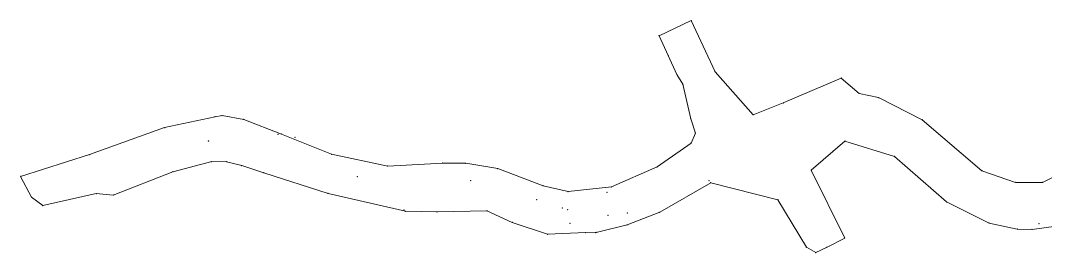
# Model space of a CAD drawing. Header units: millimetres. Extents: x 516689 to 517365, y 4400055 to 4400539.
# Drawn here: x 516689.3 to 516768.2, y 4400475 to 4400492.8 of the extents above; entities that cross this region are included whole.
import ezdxf

# ---------------------------------------------------------------- set-up
doc = ezdxf.new("R2010")
doc.units = ezdxf.units.MM
doc.layers.add('415', color=172, linetype='Continuous', lineweight=0)

msp = doc.modelspace()

# ---------------------------------------------------------------- linework, layer by layer
at = {"layer": '415', "lineweight": 0}
for p, q in [((516740.974, 4400492.817, 416.5), (516738.488, 4400491.645, 416.5)), ((516742.804, 4400488.874, 416.5), (516740.974, 4400492.817, 416.5)), ((516738.488, 4400491.645, 416.5), (516739.203, 4400490.112, 416.5)), ((516739.203, 4400490.112, 416.5), (516739.868, 4400488.649, 416.5)), ((516745.74, 4400485.567, 416.5), (516742.804, 4400488.874, 416.5)), ((516739.868, 4400488.649, 416.5), (516740.323, 4400487.906, 416.5)), ((516752.517, 4400488.378, 416.3), (516748.053, 4400486.467, 416.3)), ((516753.885, 4400487.2, 416.3), (516752.517, 4400488.378, 416.3)), ((516740.323, 4400487.906, 416.5), (516740.933, 4400485.251, 416.5)), ((516755.37, 4400486.885, 416.3), (516753.885, 4400487.2, 416.3)), ((516748.053, 4400486.467, 416.3), (516745.74, 4400485.567, 416.5)), ((516758.746, 4400485.179, 416.3), (516755.37, 4400486.885, 416.3)), ((516704.317, 4400485.409, 416.5), (516700.432, 4400484.58, 416.5)), ((516704.86, 4400485.492, 416.5), (516704.317, 4400485.409, 416.5)), ((516706.529, 4400485.201, 416.5), (516704.86, 4400485.492, 416.5)), ((516709.442, 4400484.072, 416.5), (516706.529, 4400485.201, 416.5)), ((516740.933, 4400485.251, 416.5), (516741.285, 4400484.154, 416.5)), ((516763.342, 4400481.257, 416.3), (516758.746, 4400485.179, 416.3)), ((516700.432, 4400484.58, 416.5), (516694.663, 4400482.502, 416.5)), ((516713.283, 4400482.527, 416.5), (516709.442, 4400484.072, 416.5)), ((516741.285, 4400484.154, 416.5), (516740.952, 4400483.384, 416.5)), ((516740.952, 4400483.384, 416.5), (516738.337, 4400481.54, 416.5)), ((516750.201, 4400481.296, 416.5), (516752.792, 4400483.538, 416.3)), ((516752.792, 4400483.538, 416.3), (516756.617, 4400482.359, 416.3)), ((516694.663, 4400482.502, 416.5), (516689.34, 4400480.811, 416.5)), ((516717.612, 4400481.605, 416.5), (516713.283, 4400482.527, 416.5)), ((516701.071, 4400481.168, 416.5), (516704.063, 4400481.951, 416.5)), ((516704.063, 4400481.951, 416.5), (516705.198, 4400481.945, 416.5)), ((516705.198, 4400481.945, 416.5), (516706.373, 4400481.647, 416.5)), ((516706.373, 4400481.647, 416.5), (516708.063, 4400481.103, 416.5)), ((516721.843, 4400481.839, 416.5), (516717.612, 4400481.605, 416.5)), ((516723.616, 4400481.829, 416.5), (516721.843, 4400481.839, 416.5)), ((516726.074, 4400481.417, 416.5), (516723.616, 4400481.829, 416.5)), ((516756.617, 4400482.359, 416.3), (516760.626, 4400478.854, 416.3)), ((516689.34, 4400480.811, 416.5), (516690.188, 4400479.214, 416.5)), ((516696.478, 4400479.379, 416.5), (516701.071, 4400481.168, 416.5)), ((516708.063, 4400481.103, 416.5), (516713.011, 4400479.508, 416.5)), ((516729.564, 4400480.095, 416.5), (516726.074, 4400481.417, 416.5)), ((516738.337, 4400481.54, 416.5), (516734.827, 4400480.009, 416.5)), ((516752.785, 4400476.072, 416.5), (516750.201, 4400481.296, 416.5)), ((516765.93, 4400480.352, 416.3), (516763.342, 4400481.257, 416.3)), ((516769.287, 4400480.997, 416), (516768.012, 4400480.356, 416.3)), ((516731.486, 4400479.644, 416.5), (516729.564, 4400480.095, 416.5)), ((516738.538, 4400478.061, 416.5), (516742.465, 4400480.326, 416.5)), ((516742.465, 4400480.326, 416.5), (516747.639, 4400479.024, 416.5)), ((516768.012, 4400480.356, 416.3), (516765.93, 4400480.352, 416.3)), ((516691.054, 4400478.574, 416.5), (516695.166, 4400479.493, 416.5)), ((516695.166, 4400479.493, 416.5), (516696.478, 4400479.379, 416.5)), ((516713.011, 4400479.508, 416.5), (516718.962, 4400478.139, 416.5)), ((516734.827, 4400480.009, 416.5), (516731.486, 4400479.644, 416.5)), ((516690.188, 4400479.214, 416.5), (516691.054, 4400478.574, 416.5)), ((516747.639, 4400479.024, 416.5), (516749.83, 4400475.36, 416.5)), ((516760.626, 4400478.854, 416.3), (516763.897, 4400477.229, 416.3)), ((516718.962, 4400478.139, 416.5), (516721.39, 4400478.077, 416.5)), ((516721.39, 4400478.077, 416.5), (516725.24, 4400478.172, 416.5)), ((516725.24, 4400478.172, 416.5), (516727.19, 4400477.278, 416.5)), ((516736.027, 4400477.08, 416.5), (516738.538, 4400478.061, 416.5)), ((516727.19, 4400477.278, 416.5), (516729.912, 4400476.364, 416.5)), ((516733.661, 4400476.503, 416.5), (516736.027, 4400477.08, 416.5)), ((516763.897, 4400477.229, 416.3), (516766.066, 4400476.76, 416.3)), ((516767.207, 4400476.729, 416.3), (516770.944, 4400477.256, 416)), ((516729.912, 4400476.364, 416.5), (516732.853, 4400476.486, 416.5)), ((516732.853, 4400476.486, 416.5), (516733.596, 4400476.483, 416.5)), ((516733.596, 4400476.483, 416.5), (516733.661, 4400476.503, 416.5)), ((516766.066, 4400476.76, 416.3), (516767.207, 4400476.729, 416.3)), ((516749.83, 4400475.36, 416.5), (516750.554, 4400474.958, 416.5)), ((516750.554, 4400474.958, 416.5), (516751.373, 4400475.351, 416.5)), ((516751.373, 4400475.351, 416.5), (516752.785, 4400476.072, 416.5))]:
    msp.add_line(p, q, dxfattribs=at)
for p in [(516740.974, 4400492.817, 416.5), (516738.488, 4400491.645, 416.5), (516739.203, 4400490.112, 416.5), (516742.804, 4400488.874, 416.5), (516739.868, 4400488.649, 416.5), (516752.517, 4400488.378, 416.3), (516740.323, 4400487.906, 416.5), (516753.885, 4400487.2, 416.3), (516748.053, 4400486.467, 416.3), (516755.37, 4400486.885, 416.3), (516745.74, 4400485.567, 416.5), (516704.317, 4400485.409, 416.5), (516704.317, 4400485.409, 416.5), (516704.317, 4400485.409, 416.5), (516704.317, 4400485.409, 416.5), (516704.317, 4400485.409, 416.5), (516704.317, 4400485.409, 416.5), (516704.86, 4400485.492, 416.5), (516704.86, 4400485.492, 416.5), (516704.86, 4400485.492, 416.5), (516704.86, 4400485.492, 416.5), (516704.86, 4400485.492, 416.5), (516704.86, 4400485.492, 416.5), (516706.529, 4400485.201, 416.5), (516706.529, 4400485.201, 416.5), (516706.529, 4400485.201, 416.5), (516706.529, 4400485.201, 416.5), (516706.529, 4400485.201, 416.5), (516706.529, 4400485.201, 416.5), (516740.933, 4400485.251, 416.5), (516758.746, 4400485.179, 416.3), (516700.432, 4400484.58, 416.5), (516700.432, 4400484.58, 416.5), (516700.432, 4400484.58, 416.5), (516700.432, 4400484.58, 416.5), (516700.432, 4400484.58, 416.5), (516700.432, 4400484.58, 416.5), (516709.168, 4400484.045, 416.5), (516709.168, 4400484.045, 416.5), (516709.168, 4400484.045, 416.5), (516709.168, 4400484.045, 416.5), (516709.168, 4400484.045, 416.5), (516709.168, 4400484.045, 416.5), (516709.442, 4400484.072, 416.5), (516709.442, 4400484.072, 416.5), (516709.442, 4400484.072, 416.5), (516709.442, 4400484.072, 416.5), (516709.442, 4400484.072, 416.5), (516709.442, 4400484.072, 416.5), (516741.285, 4400484.154, 416.5), (516703.801, 4400483.532, 416.5), (516703.801, 4400483.532, 416.5), (516703.801, 4400483.532, 416.5), (516703.801, 4400483.532, 416.5), (516703.801, 4400483.532, 416.5), (516703.801, 4400483.532, 416.5), (516703.801, 4400483.532, 416.5), (516703.801, 4400483.532, 416.5), (516703.801, 4400483.532, 416.5), (516703.801, 4400483.532, 416.5), (516703.801, 4400483.532, 416.5), (516703.801, 4400483.532, 416.5), (516703.801, 4400483.532, 416.5), (516703.801, 4400483.532, 416.5), (516703.801, 4400483.532, 416.5), (516703.801, 4400483.532, 416.5), (516703.801, 4400483.532, 416.5), (516703.801, 4400483.532, 416.5), (516703.801, 4400483.532, 416.5), (516703.801, 4400483.532, 416.5), (516703.801, 4400483.532, 416.5), (516703.801, 4400483.532, 416.5), (516703.801, 4400483.532, 416.5), (516703.801, 4400483.532, 416.5), (516703.817, 4400483.536, 416.5), (516703.817, 4400483.536, 416.5), (516703.817, 4400483.536, 416.5), (516703.817, 4400483.536, 416.5), (516703.817, 4400483.536, 416.5), (516703.817, 4400483.536, 416.5), (516703.817, 4400483.536, 416.5), (516703.817, 4400483.536, 416.5), (516703.817, 4400483.536, 416.5), (516703.817, 4400483.536, 416.5), (516703.817, 4400483.536, 416.5), (516703.817, 4400483.536, 416.5), (516710.458, 4400483.814, 416.5), (516710.458, 4400483.814, 416.5), (516710.458, 4400483.814, 416.5), (516710.458, 4400483.814, 416.5), (516710.458, 4400483.814, 416.5), (516710.458, 4400483.814, 416.5), (516740.952, 4400483.384, 416.5), (516740.952, 4400483.384, 416.5), (516740.952, 4400483.384, 416.5), (516740.952, 4400483.384, 416.5), (516740.952, 4400483.384, 416.5), (516740.952, 4400483.384, 416.5), (516752.792, 4400483.538, 416.3), (516694.663, 4400482.502, 416.5), (516694.663, 4400482.502, 416.5), (516694.663, 4400482.502, 416.5), (516694.663, 4400482.502, 416.5), (516694.663, 4400482.502, 416.5), (516694.663, 4400482.502, 416.5), (516713.283, 4400482.527, 416.5), (516713.283, 4400482.527, 416.5), (516713.283, 4400482.527, 416.5), (516713.283, 4400482.527, 416.5), (516713.283, 4400482.527, 416.5), (516713.283, 4400482.527, 416.5), (516704.063, 4400481.951, 416.5), (516704.063, 4400481.951, 416.5), (516704.063, 4400481.951, 416.5), (516704.063, 4400481.951, 416.5), (516704.063, 4400481.951, 416.5), (516704.063, 4400481.951, 416.5), (516704.063, 4400481.951, 416.5), (516704.063, 4400481.951, 416.5), (516704.063, 4400481.951, 416.5), (516704.063, 4400481.951, 416.5), (516704.063, 4400481.951, 416.5), (516704.063, 4400481.951, 416.5), (516705.198, 4400481.945, 416.5), (516705.198, 4400481.945, 416.5), (516705.198, 4400481.945, 416.5), (516705.198, 4400481.945, 416.5), (516705.198, 4400481.945, 416.5), (516705.198, 4400481.945, 416.5), (516705.198, 4400481.945, 416.5), (516705.198, 4400481.945, 416.5), (516705.198, 4400481.945, 416.5), (516705.198, 4400481.945, 416.5), (516705.198, 4400481.945, 416.5), (516705.198, 4400481.945, 416.5), (516706.373, 4400481.647, 416.5), (516706.373, 4400481.647, 416.5), (516706.373, 4400481.647, 416.5), (516706.373, 4400481.647, 416.5), (516706.373, 4400481.647, 416.5), (516706.373, 4400481.647, 416.5), (516706.373, 4400481.647, 416.5), (516706.373, 4400481.647, 416.5), (516706.373, 4400481.647, 416.5), (516706.373, 4400481.647, 416.5), (516706.373, 4400481.647, 416.5), (516706.373, 4400481.647, 416.5), (516717.612, 4400481.605, 416.5), (516717.612, 4400481.605, 416.5), (516717.612, 4400481.605, 416.5), (516717.612, 4400481.605, 416.5), (516717.612, 4400481.605, 416.5), (516717.612, 4400481.605, 416.5), (516721.843, 4400481.839, 416.5), (516721.843, 4400481.839, 416.5), (516721.843, 4400481.839, 416.5), (516721.843, 4400481.839, 416.5), (516721.843, 4400481.839, 416.5), (516721.843, 4400481.839, 416.5), (516723.616, 4400481.829, 416.5), (516723.616, 4400481.829, 416.5), (516723.616, 4400481.829, 416.5), (516723.616, 4400481.829, 416.5), (516723.616, 4400481.829, 416.5), (516723.616, 4400481.829, 416.5), (516756.617, 4400482.359, 416.3), (516689.34, 4400480.811, 416.5), (516689.34, 4400480.811, 416.5), (516689.34, 4400480.811, 416.5), (516689.34, 4400480.811, 416.5), (516689.34, 4400480.811, 416.5), (516689.34, 4400480.811, 416.5), (516701.071, 4400481.168, 416.5), (516701.071, 4400481.168, 416.5), (516701.071, 4400481.168, 416.5), (516701.071, 4400481.168, 416.5), (516701.071, 4400481.168, 416.5), (516701.071, 4400481.168, 416.5), (516701.071, 4400481.168, 416.5), (516701.071, 4400481.168, 416.5), (516701.071, 4400481.168, 416.5), (516701.071, 4400481.168, 416.5), (516701.071, 4400481.168, 416.5), (516701.071, 4400481.168, 416.5), (516708.063, 4400481.103, 416.5), (516708.063, 4400481.103, 416.5), (516708.063, 4400481.103, 416.5), (516708.063, 4400481.103, 416.5), (516726.074, 4400481.417, 416.5), (516726.074, 4400481.417, 416.5), (516726.074, 4400481.417, 416.5), (516726.074, 4400481.417, 416.5), (516726.074, 4400481.417, 416.5), (516726.074, 4400481.417, 416.5), (516738.337, 4400481.54, 416.5), (516738.337, 4400481.54, 416.5), (516738.337, 4400481.54, 416.5), (516738.337, 4400481.54, 416.5), (516738.337, 4400481.54, 416.5), (516738.337, 4400481.54, 416.5), (516750.201, 4400481.296, 416.5), (516763.342, 4400481.257, 416.3), (516715.278, 4400480.791, 416.5), (516715.278, 4400480.791, 416.5), (516715.278, 4400480.791, 416.5), (516715.278, 4400480.791, 416.5), (516715.278, 4400480.791, 416.5), (516715.278, 4400480.791, 416.5), (516715.278, 4400480.791, 416.5), (516715.278, 4400480.791, 416.5), (516715.278, 4400480.791, 416.5), (516715.278, 4400480.791, 416.5), (516715.278, 4400480.791, 416.5), (516715.278, 4400480.791, 416.5), (516723.989, 4400480.499, 416.5), (516723.989, 4400480.499, 416.5), (516729.564, 4400480.095, 416.5), (516729.564, 4400480.095, 416.5), (516742.335, 4400480.484, 416.5), (516742.335, 4400480.484, 416.5), (516742.335, 4400480.484, 416.5), (516742.335, 4400480.484, 416.5), (516742.335, 4400480.484, 416.5), (516742.335, 4400480.484, 416.5), (516742.465, 4400480.326, 416.5), (516742.465, 4400480.326, 416.5), (516742.465, 4400480.326, 416.5), (516742.465, 4400480.326, 416.5), (516742.465, 4400480.326, 416.5), (516742.465, 4400480.326, 416.5), (516765.93, 4400480.352, 416.3), (516768.012, 4400480.356, 416.3), (516695.166, 4400479.493, 416.5), (516695.166, 4400479.493, 416.5), (516695.166, 4400479.493, 416.5), (516695.166, 4400479.493, 416.5), (516695.166, 4400479.493, 416.5), (516695.166, 4400479.493, 416.5), (516695.166, 4400479.493, 416.5), (516695.166, 4400479.493, 416.5), (516695.166, 4400479.493, 416.5), (516695.166, 4400479.493, 416.5), (516695.166, 4400479.493, 416.5), (516695.166, 4400479.493, 416.5), (516696.478, 4400479.379, 416.5), (516696.478, 4400479.379, 416.5), (516696.478, 4400479.379, 416.5), (516696.478, 4400479.379, 416.5), (516696.478, 4400479.379, 416.5), (516696.478, 4400479.379, 416.5), (516696.478, 4400479.379, 416.5), (516696.478, 4400479.379, 416.5), (516696.478, 4400479.379, 416.5), (516696.478, 4400479.379, 416.5), (516696.478, 4400479.379, 416.5), (516696.478, 4400479.379, 416.5), (516713.011, 4400479.508, 416.5), (516713.011, 4400479.508, 416.5), (516713.011, 4400479.508, 416.5), (516713.011, 4400479.508, 416.5), (516713.011, 4400479.508, 416.5), (516713.011, 4400479.508, 416.5), (516731.486, 4400479.644, 416.5), (516731.486, 4400479.644, 416.5), (516731.486, 4400479.644, 416.5), (516731.486, 4400479.644, 416.5), (516731.486, 4400479.644, 416.5), (516731.486, 4400479.644, 416.5), (516734.479, 4400479.593, 416.5), (516734.479, 4400479.593, 416.5), (516734.479, 4400479.593, 416.5), (516734.479, 4400479.593, 416.5), (516734.479, 4400479.593, 416.5), (516734.479, 4400479.593, 416.5), (516734.827, 4400480.009, 416.5), (516734.827, 4400480.009, 416.5), (516734.827, 4400480.009, 416.5), (516734.827, 4400480.009, 416.5), (516734.827, 4400480.009, 416.5), (516734.827, 4400480.009, 416.5), (516690.188, 4400479.214, 416.5), (516690.188, 4400479.214, 416.5), (516690.188, 4400479.214, 416.5), (516690.188, 4400479.214, 416.5), (516690.188, 4400479.214, 416.5), (516690.188, 4400479.214, 416.5), (516691.054, 4400478.574, 416.5), (516691.054, 4400478.574, 416.5), (516691.054, 4400478.574, 416.5), (516691.054, 4400478.574, 416.5), (516691.054, 4400478.574, 416.5), (516691.054, 4400478.574, 416.5), (516729.059, 4400479.017, 416.5), (516729.059, 4400479.017, 416.5), (516747.639, 4400479.024, 416.5), (516747.639, 4400479.024, 416.5), (516747.639, 4400479.024, 416.5), (516747.639, 4400479.024, 416.5), (516747.639, 4400479.024, 416.5), (516747.639, 4400479.024, 416.5), (516760.626, 4400478.854, 416.3), (516718.863, 4400478.238, 416.5), (516718.863, 4400478.238, 416.5), (516718.863, 4400478.238, 416.5), (516718.863, 4400478.238, 416.5), (516718.863, 4400478.238, 416.5), (516718.863, 4400478.238, 416.5), (516718.962, 4400478.139, 416.5), (516718.962, 4400478.139, 416.5), (516721.39, 4400478.077, 416.5), (516721.39, 4400478.077, 416.5), (516721.39, 4400478.077, 416.5), (516721.39, 4400478.077, 416.5), (516721.39, 4400478.077, 416.5), (516721.39, 4400478.077, 416.5), (516725.24, 4400478.172, 416.5), (516725.24, 4400478.172, 416.5), (516725.24, 4400478.172, 416.5), (516725.24, 4400478.172, 416.5), (516725.24, 4400478.172, 416.5), (516725.24, 4400478.172, 416.5), (516731.044, 4400478.383, 416.5), (516731.044, 4400478.383, 416.5), (516731.044, 4400478.383, 416.5), (516731.044, 4400478.383, 416.5), (516731.044, 4400478.383, 416.5), (516731.044, 4400478.383, 416.5), (516731.044, 4400478.383, 416.5), (516731.044, 4400478.383, 416.5), (516731.044, 4400478.383, 416.5), (516731.044, 4400478.383, 416.5), (516731.044, 4400478.383, 416.5), (516731.044, 4400478.383, 416.5), (516731.454, 4400478.261, 416.5), (516731.454, 4400478.261, 416.5), (516731.454, 4400478.261, 416.5), (516731.454, 4400478.261, 416.5), (516731.454, 4400478.261, 416.5), (516731.454, 4400478.261, 416.5), (516734.572, 4400477.822, 416.5), (516734.572, 4400477.822, 416.5), (516734.572, 4400477.822, 416.5), (516734.572, 4400477.822, 416.5), (516734.572, 4400477.822, 416.5), (516734.572, 4400477.822, 416.5), (516736.046, 4400477.991, 416.5), (516736.046, 4400477.991, 416.5), (516736.046, 4400477.991, 416.5), (516736.046, 4400477.991, 416.5), (516736.046, 4400477.991, 416.5), (516736.046, 4400477.991, 416.5), (516738.538, 4400478.061, 416.5), (516738.538, 4400478.061, 416.5), (516738.538, 4400478.061, 416.5), (516738.538, 4400478.061, 416.5), (516738.538, 4400478.061, 416.5), (516738.538, 4400478.061, 416.5), (516727.19, 4400477.278, 416.5), (516727.19, 4400477.278, 416.5), (516727.19, 4400477.278, 416.5), (516727.19, 4400477.278, 416.5), (516727.19, 4400477.278, 416.5), (516727.19, 4400477.278, 416.5), (516731.638, 4400477.197, 416.5), (516731.638, 4400477.197, 416.5), (516731.638, 4400477.197, 416.5), (516731.638, 4400477.197, 416.5), (516731.638, 4400477.197, 416.5), (516731.638, 4400477.197, 416.5), (516736.027, 4400477.08, 416.5), (516736.027, 4400477.08, 416.5), (516736.027, 4400477.08, 416.5), (516736.027, 4400477.08, 416.5), (516736.027, 4400477.08, 416.5), (516736.027, 4400477.08, 416.5), (516763.897, 4400477.229, 416.3), (516767.747, 4400477.167, 416.3), (516729.912, 4400476.364, 416.5), (516729.912, 4400476.364, 416.5), (516729.912, 4400476.364, 416.5), (516729.912, 4400476.364, 416.5), (516729.912, 4400476.364, 416.5), (516729.912, 4400476.364, 416.5), (516732.853, 4400476.486, 416.5), (516732.853, 4400476.486, 416.5), (516732.853, 4400476.486, 416.5), (516732.853, 4400476.486, 416.5), (516732.853, 4400476.486, 416.5), (516732.853, 4400476.486, 416.5), (516733.596, 4400476.483, 416.5), (516733.596, 4400476.483, 416.5), (516733.596, 4400476.483, 416.5), (516733.596, 4400476.483, 416.5), (516733.596, 4400476.483, 416.5), (516733.596, 4400476.483, 416.5), (516733.596, 4400476.483, 416.5), (516733.596, 4400476.483, 416.5), (516733.596, 4400476.483, 416.5), (516733.596, 4400476.483, 416.5), (516733.661, 4400476.503, 416.5), (516733.661, 4400476.503, 416.5), (516766.066, 4400476.76, 416.3), (516767.207, 4400476.729, 416.3), (516749.83, 4400475.36, 416.5), (516749.83, 4400475.36, 416.5), (516749.83, 4400475.36, 416.5), (516749.83, 4400475.36, 416.5), (516751.373, 4400475.351, 416.5), (516751.373, 4400475.351, 416.5), (516752.785, 4400476.072, 416.5), (516750.554, 4400474.958, 416.5), (516750.554, 4400474.958, 416.5), (516750.554, 4400474.958, 416.5), (516750.554, 4400474.958, 416.5)]:
    msp.add_point(p, dxfattribs=at)

doc.saveas('drawing.dxf')
